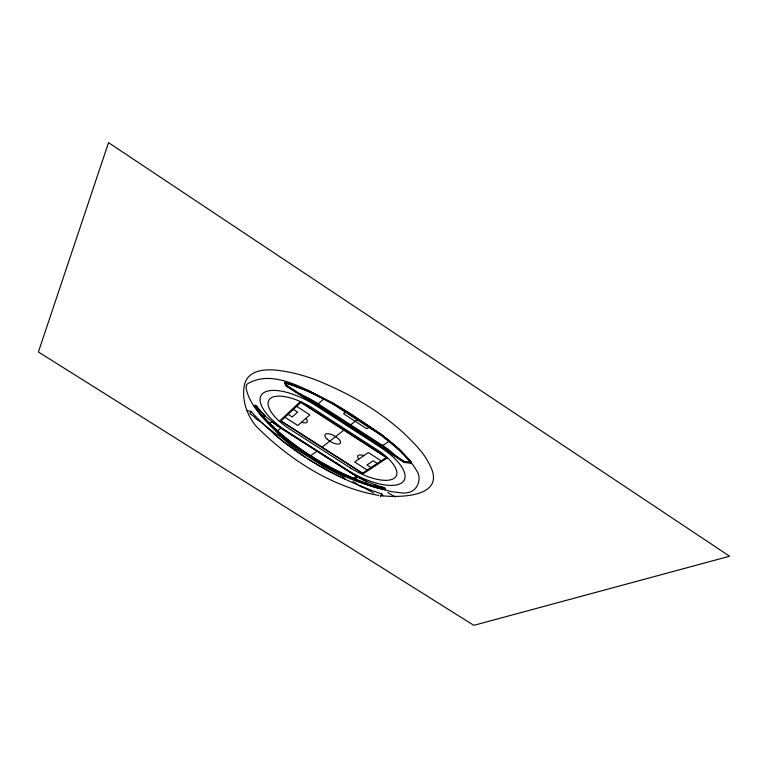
<?xml version="1.0" encoding="UTF-8"?>
<svg xmlns="http://www.w3.org/2000/svg" width="768" height="768" viewBox="0 0 768 768"><rect width="100%" height="100%" fill="white"/><g stroke="black" fill="none" stroke-linecap="round" stroke-linejoin="round"><path stroke-width="1.15" d="M374.621 487.056L365.962 484.205L366.73 481.392M380.371 496.81L381.84 493.987C332.63 477.158 286.186 450.211 251.05 411.427L246.941 410.65M356.39 476.189L352.243 473.52L356.63 476.342L352.723 478.934M280.646 427.987L280.762 427.786A49.718 1.162 35.1 0 0 272.861 422.304A54.499 21.84 29.8 0 0 280.646 427.987L352.147 473.712M251.05 411.427L249.878 413.405L254.784 417.226M318.269 403.334L316.781 405.158A48.394 19.296 29.7 0 0 308.89 400.483L286.07 386.083L284.659 382.934L289.517 384.48M350.573 424.33L349.085 426.058L357.158 419.76M382.646 445.018L381.072 446.746L316.781 405.158L323.674 399.034L333.101 404.15L380.371 434.803L388.858 441.398A93.696 36.499 28.7 0 1 411.283 463.181M345.283 412.013L343.622 413.798L366.701 428.746L369.034 427.411M316.954 451.21L310.118 456.058M322.07 447.197L343.853 430.157M261.811 416.525L265.296 416.198L256.915 406.704L254.16 406.042L261.811 416.525A89.827 36.432 29.2 0 0 268.31 423.466A113.616 46.781 28.9 0 0 273.398 428.342L276.614 431.242L280.934 428.17M388.858 441.398L381.072 446.746A47.923 18.922 28.1 0 1 388.214 451.776L404.208 462.47L411.091 463.162M268.301 423.466L272.314 421.93L271.622 421.354M380.87 495.638C400.32 497.914 447.12 497.069 429.667 464.803A101.53 40.531 28.7 0 0 421.997 452.419C394.493 419.078 355.978 396.163 316.33 380.074A99.581 39.898 29.1 0 0 304.474 376.051L300.595 374.918A103.008 41.174 29 0 0 285.715 371.52C271.642 368.899 248.371 366.941 244.378 385.21C241.661 399.494 246.614 414.47 255.6 425.645C288.346 458.947 332.256 487.546 378.912 495.427M257.126 410.554L259.987 410.88L258.73 409.786M384.643 487.843L383.29 487.411L384.662 489.61A87.36 35.203 28.5 0 1 376.022 487.459L375.024 487.171M376.013 487.45L375.274 484.954L384.422 487.776L385.075 488.822M375.274 484.954L376.262 485.27M322.829 465.888L296.131 449.107A56.218 22.07 29.2 0 1 287.981 442.992L280.032 435.907L273.859 433.728A122.477 50.362 28.8 0 0 286.032 443.712L305.722 457.574M366.288 481.296L375.994 485.184M397.546 456.941L391.747 454.253M351.254 478.291L348.019 476.851A114.854 47.251 28.7 0 1 310.387 456.346M360.576 478.368L357.446 476.774A53.482 21.197 28 0 0 359.098 477.658L359.923 478.099A51.427 20.352 28 0 0 364.109 480.182L362.448 479.328M366.605 481.363L356.966 476.438A3.082 1.171 28.1 0 1 356.304 476.054M366.442 481.325L356.842 476.467L355.459 480.106A99.245 40.368 28.6 0 0 365.962 484.214M361.286 486.211L373.661 493.018M357.062 483.898L352.906 481.594M308.006 459.053L328.291 471.024L345.139 479.155L341.645 475.325A244.224 110.707 28.2 0 1 280.013 435.917M284.976 417.293L297.792 425.51L309.85 414.864L296.678 406.368M367.21 470.054L354.672 462.01L368.304 452.534L381.187 460.838M293.395 409.44L297.562 412.118L292.243 416.995L288.125 414.355M377.27 463.43L373.2 460.81L366.95 464.995L370.973 467.578M271.814 421.517L280.982 427.92M281.03 427.968L356.467 476.198A2.016 0.768 28.1 0 0 356.909 476.448M276.701 434.678L257.434 419.376M305.818 398.842L300.24 394.109L286.55 385.258L285.139 382.109L308.592 390.682L333.571 403.315L382.032 434.87L399.437 449.29L411.523 462.317L404.64 461.635L397.037 456.72L390.067 450.768A50.102 19.824 28.1 0 0 382.368 445.325L317.99 403.67A50.592 20.208 29.7 0 0 309.456 398.611L299.808 393.725M264.499 415.536L272.314 421.93M264.298 415.373L265.296 416.198M272.669 425.885L273.802 426.941M255.398 405.283L256.915 406.704M264.893 415.862L258.893 409.93L255.638 405.504L254.621 405.264A84.106 34.032 29.2 0 0 261.283 414.614M280.032 435.907C267.869 421.258 249.322 407.357 246.067 387.523A37.843 15.13 30.2 0 1 247.306 383.971C275.664 366.547 314.266 394.877 339.696 407.117A183.37 67.066 29.3 0 1 352.061 414.653C375.782 430.762 402.259 446.304 417.254 471.59C421.603 478.982 417.821 489.552 409.67 492.173A39.984 15.696 27.8 0 1 403.19 493.066L391.584 491.664L374.189 487.114A181.632 78.096 29.4 0 1 354.739 480.547L341.645 475.325A72.221 28.646 28.7 0 1 322.81 465.917M261.312 414.614C290.669 446.861 329.453 469.862 370.186 484.742A83.261 33.523 28.5 0 0 385.066 488.803M261.082 415.008C290.458 447.245 329.242 470.246 369.974 485.136A83.28 33.494 28.5 0 0 384.864 489.197L383.856 487.594M259.44 410.4L256.272 406.099L254.39 405.658A84.125 34.013 29.2 0 0 261.053 414.998M381.84 493.987L382.858 495.955M358.733 459.005A8.563 3.379 28.1 0 1 363.907 455.597M305.952 418.301A8.65 3.446 29.7 0 1 301.642 422.323M289.459 384.326A94.55 36.97 29.3 0 1 323.664 399.043M310.042 456.115A114.989 47.347 28.8 0 1 276.653 431.29M254.938 417.85A116.832 38.717 53.2 0 1 257.568 420M362.496 487.45A143.741 12.278 30.1 0 1 358.109 485.05M387.763 492.557A219.408 49.046 24.2 0 1 395.29 496.963M383.933 487.68A50.976 20.17 28 0 1 380.717 486.749M384.547 488.256A83.242 33.542 28.5 0 1 377.203 486.432M108.538 142.656L38.4 351.974L473.818 625.344L729.6 556.234L108.538 142.656M300.24 401.674L280.061 420.576L363.13 473.798L387.322 457.891L300.24 401.674M300.893 402.432L281.078 420.931L362.554 473.136L386.237 457.517L300.893 402.432M411.302 462.739L404.429 462.058L394.138 455.405L389.251 451.354A49.018 19.373 28.1 0 0 381.725 446.035L317.386 404.419A49.498 19.747 29.7 0 0 309.043 399.475L302.755 396.307L286.31 385.67L284.899 382.522L308.352 391.094L333.331 403.728L381.802 435.293L399.216 449.702L411.302 462.739M350.362 467.894L289.872 429.158A37.363 14.89 29.7 0 1 270.144 398.64A37.363 14.89 29.7 0 1 313.114 408.432L376.896 449.616A37.008 14.611 28.1 0 1 394.08 478.339A37.008 14.611 28.1 0 1 350.362 467.894M347.338 469.968L287.222 431.52A46.445 18.518 29.7 0 1 262.666 393.542A46.445 18.518 29.7 0 1 316.128 405.744L380.333 447.254A46.003 18.163 28.1 0 1 401.645 482.928A46.003 18.163 28.1 0 1 347.338 469.968M327.245 439.229A8.736 3.466 28.9 0 0 340.291 443.184A8.736 3.466 28.9 0 0 330.566 434.198A8.736 3.466 28.9 0 0 327.245 439.229"/></g></svg>
